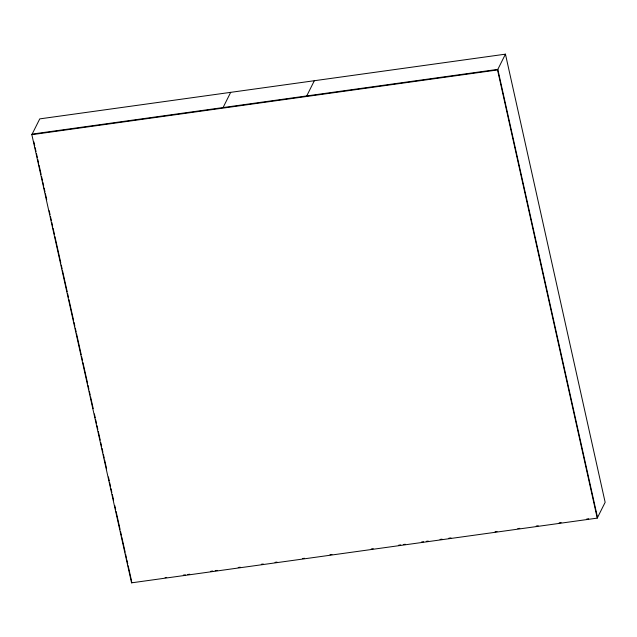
<?xml version="1.0" encoding="UTF-8"?>
<svg xmlns="http://www.w3.org/2000/svg" width="637" height="637" viewBox="0 0 637 637"><rect width="100%" height="100%" fill="white"/><g stroke="black" fill="none" stroke-linecap="round" stroke-linejoin="round"><path stroke-width="0.96" d="M31.85 134.678L39.757 118.88L505.444 54.161L605.15 502.322L597.243 518.12L131.556 582.839L31.85 134.678L497.537 69.951L505.444 54.161M223.069 107.557L230.69 92.341M306.723 95.932L314.344 80.716M131.556 582.839L131.843 582.266M32.137 134.096L497.823 69.377L597.53 517.539M165.11 577.64L166.687 577.425M183.345 575.107L185.311 574.837M187.756 574.494L189.715 574.224M210.791 571.293L212.75 571.023M215.218 570.68L217.177 570.402M238.23 567.479L240.189 567.209M261.313 564.271L263.28 564M275.049 562.36L277.007 562.089M302.511 558.545L304.47 558.275M329.982 554.723L331.949 554.453M371.236 548.99L373.202 548.72M398.738 545.168L400.705 544.898M403.317 544.531L405.283 544.261M421.567 541.999L423.525 541.729M426.28 541.339L428.255 541.068M440.063 539.428L442.03 539.157M448.918 538.193L450.964 537.915M495.068 531.784L497.027 531.513M517.809 528.622L519.776 528.344M536.227 526.058L538.185 525.788M559.151 522.873L561.117 522.603M586.701 519.044L588.676 518.773M497.537 69.951L597.243 518.12M33.865 141.86L34.732 145.738M35.162 147.68L36.022 151.558M36.452 153.501L37.32 157.379M37.75 159.322L38.61 163.199M39.048 165.142L41.11 174.419M41.54 176.353L42.4 180.239M42.838 182.174L43.698 186.052M44.128 187.995L44.996 191.872M45.426 193.815L46.716 199.628M49.192 210.728L50.052 214.613M50.482 216.548L51.35 220.434M51.78 222.369L52.64 226.254M53.07 228.189L54.487 234.543M54.917 236.478L60.841 263.113M61.271 265.056L62.139 268.933M62.569 270.876L67.211 291.754M67.649 293.697L68.509 297.575M68.939 299.509L73.574 320.347M74.003 322.29L74.871 326.168M75.301 328.111L76.169 331.988M76.599 333.931L81.233 354.785M81.671 356.728L82.531 360.606M82.961 362.541L87.603 383.402M88.033 385.345L88.901 389.223M89.331 391.166L90.191 395.044M90.621 396.986L93.217 408.62M94.395 413.939L95.263 417.816M95.693 419.759L96.553 423.637M96.983 425.58L97.851 429.457M98.281 431.392L100.224 440.119M100.765 442.572L101.633 446.457M102.063 448.392L102.923 452.278M103.361 454.213L104.221 458.099M104.651 460.033L106.594 468.768M108.417 476.97L109.285 480.847M109.715 482.79L110.575 486.668M111.013 488.611L111.873 492.489M112.303 494.423L113.601 500.244M114.795 505.627L115.655 509.512M116.093 511.447L120.067 529.339M120.504 531.274L121.364 535.152M121.794 537.095L125.155 552.191M125.585 554.134L126.452 558.012M126.882 559.955L127.742 563.833M128.172 565.775L131.628 581.294"/></g></svg>
